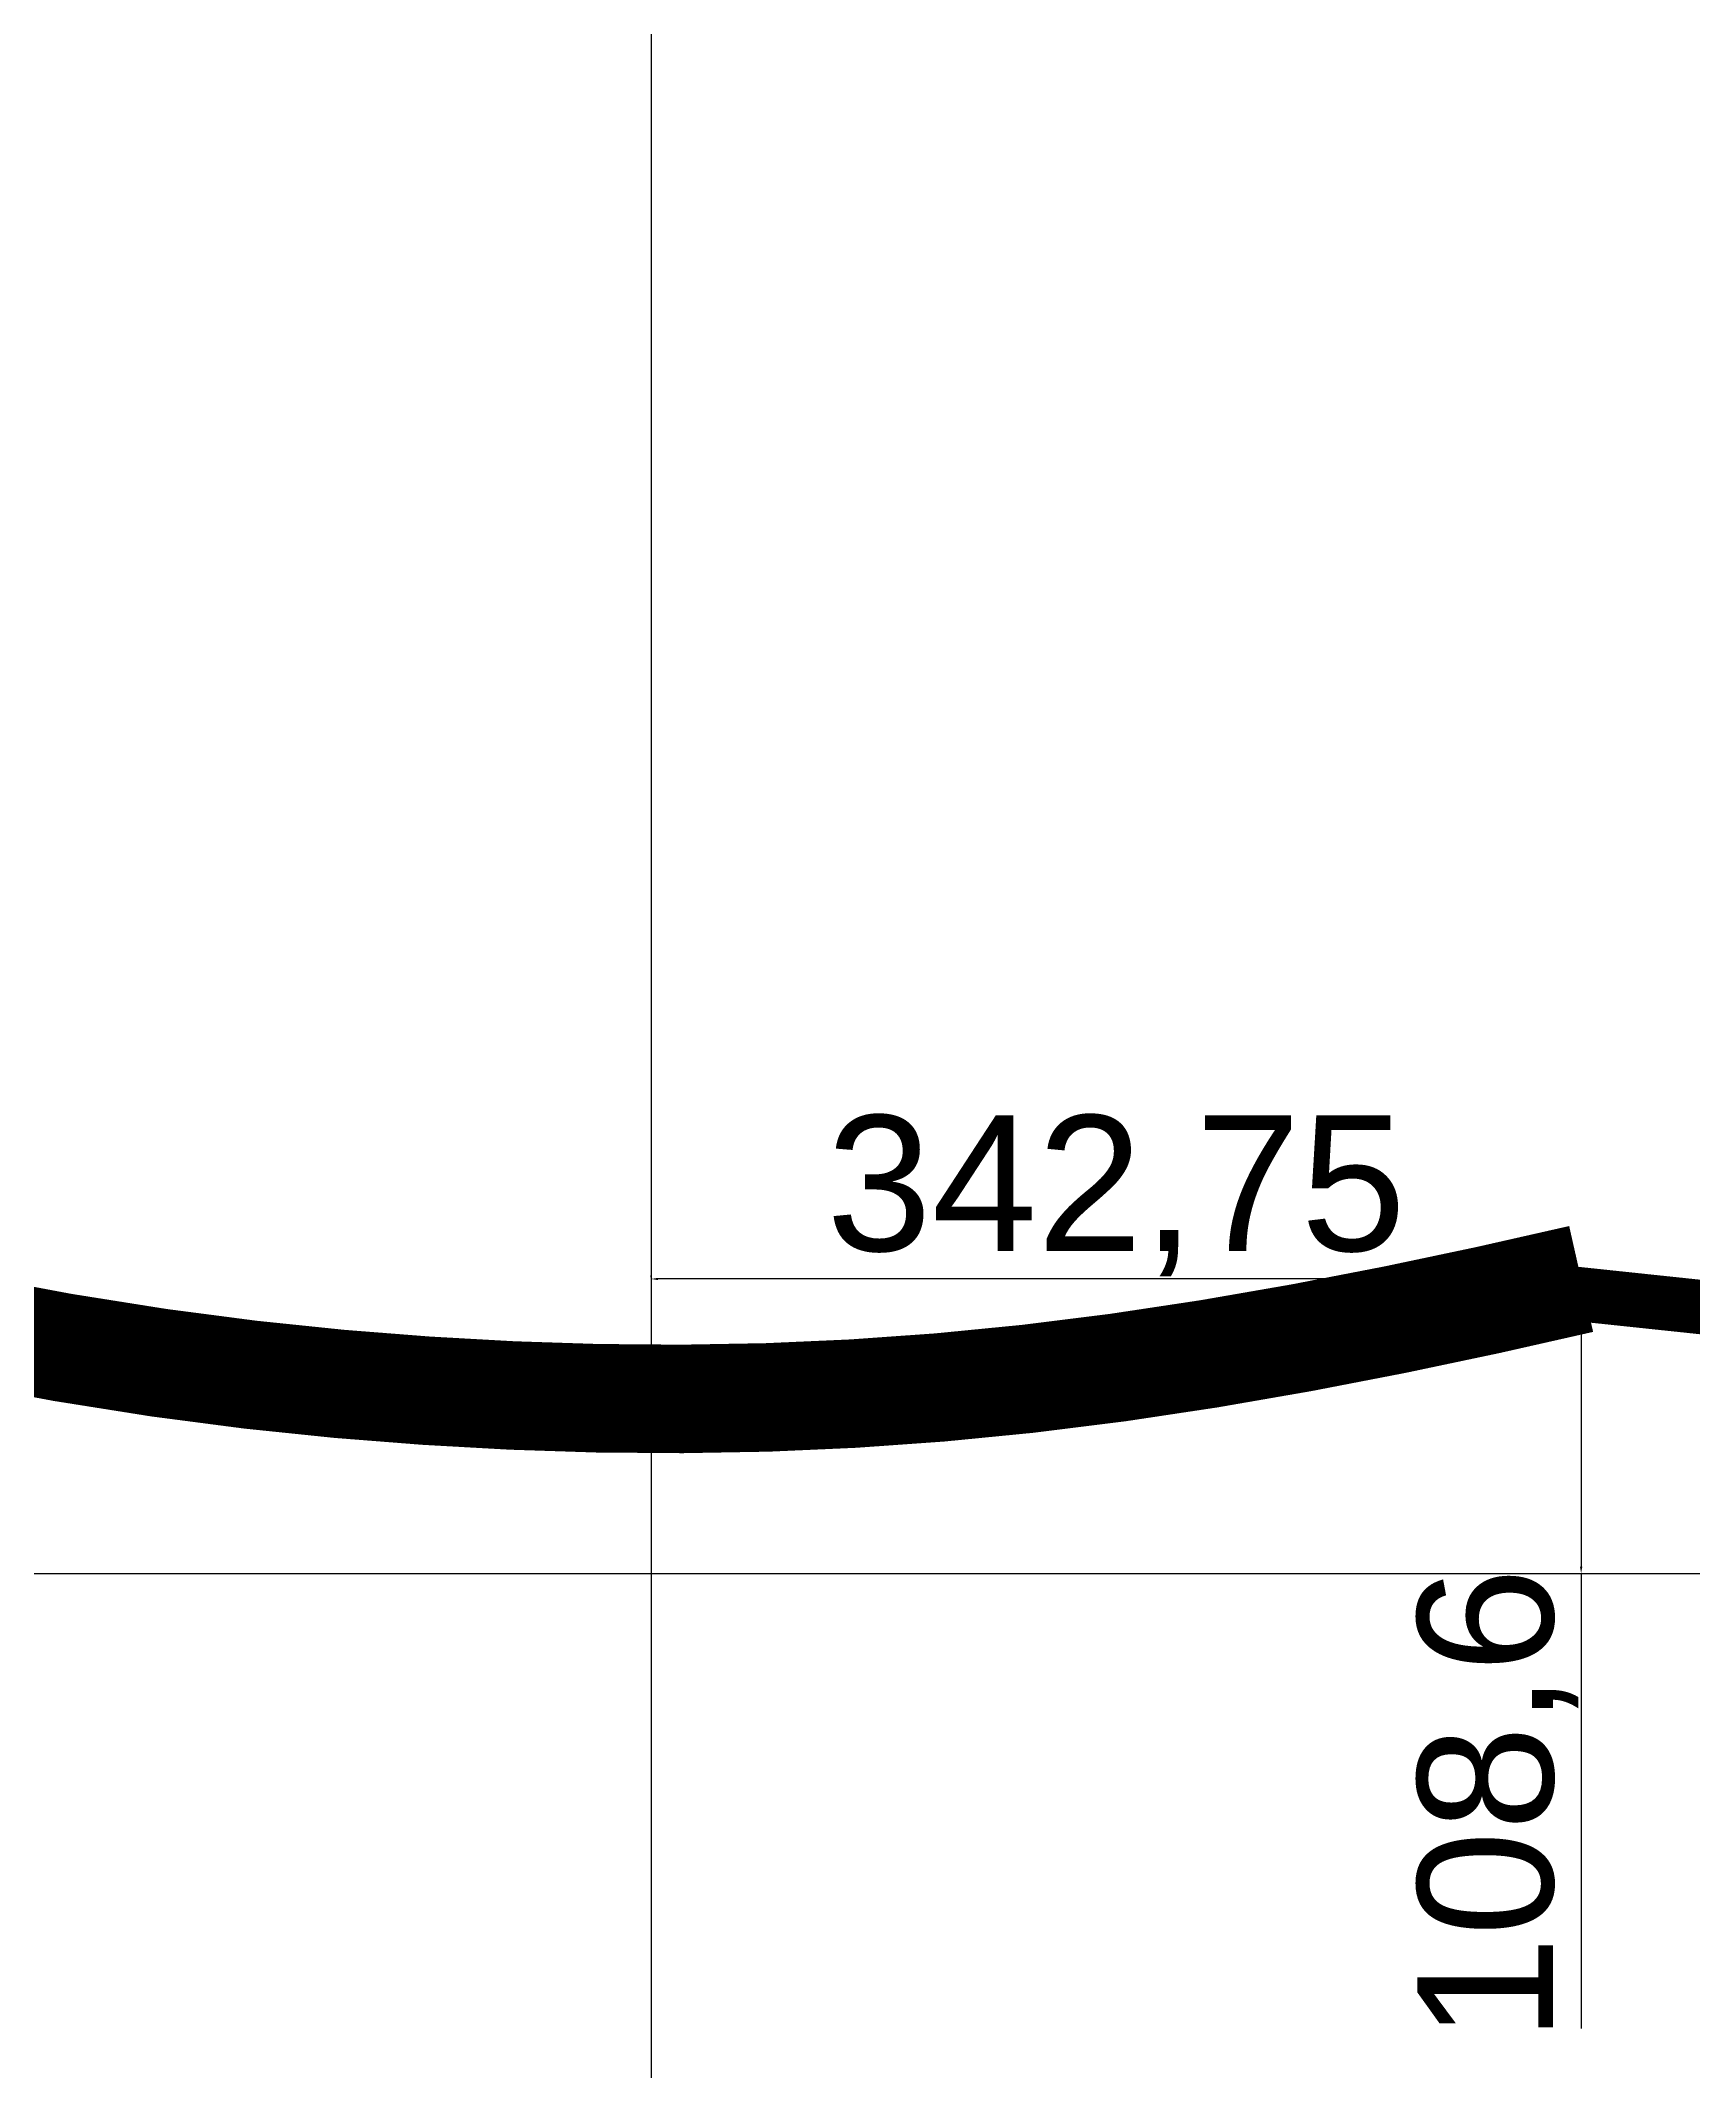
# Model space of a CAD drawing. Header units: millimetres. Extents: x 0 to 6090, y -6000 to 101.
# Drawn here: x 3375 to 3984, y -2583 to -1835 of the extents above; entities that cross this region are included whole.
import ezdxf

# ---------------------------------------------------------------- set-up
doc = ezdxf.new("R2010")
doc.units = ezdxf.units.MM
doc.layers.add('high_way', color=7, linetype='Continuous', lineweight=40)
doc.styles.get("Standard").update_dxf_attribs({"font": 'arial.ttf'})
doc.dimstyles.new('ISO-25', dxfattribs={"dimtxt": 2.5, "dimasz": 2.5, "dimexe": 1.25, "dimexo": 0.625, "dimtad": 1, "dimtxsty": 'Standard', "dimcen": 2.5, "dimadec": 0, "dimazin": 0, "dimtfac": 1, "dimtmove": 0, "dimatfit": 3, "dimfxl": 1, "dimarcsym": 0})

# ---------------------------------------------------------------- blocks, each defined once
blk = doc.blocks.new('*U1')
at = {"layer": 'Defpoints'}
blk.add_line((0, 3000), (0, -3000), dxfattribs=at)
blk = doc.blocks.new('*U2')
at = {"layer": 'Defpoints', "color": 0, "linetype": 'ByBlock', "lineweight": -2, "transparency": 16777216}
for p in [(3600, 20), (3600, 10), (3600, 0)]:
    blk.add_blockref('*U1', p, dxfattribs=at)
blk = doc.blocks.new('*U3')
at = {"layer": 'Defpoints'}
blk.add_line((-3000, 0), (3000, 0), dxfattribs=at)
blk = doc.blocks.new('*U4')
at = {"layer": 'Defpoints', "color": 0, "linetype": 'ByBlock', "lineweight": -2, "transparency": 16777216}
for p in [(0, 3600), (10, 3600), (20, 3600), (30, 3600), (40, 3600), (50, 3600), (60, 3600), (70, 3600), (80, 3600), (90, 3600)]:
    blk.add_blockref('*U3', p, dxfattribs=at)
blk = doc.blocks.new('*D81')
at = {"layer": 'Defpoints', "color": 0, "lineweight": -2, "transparency": 16777216}
for p, q in [((3942.75, -2293.9), (3942.75, -2397.5)), ((3943.38, -2291.4), (3944, -2291.4)), ((3942.75, -2400), (3942.75, -2567.73)), ((3943.38, -2400), (3944, -2400))]:
    blk.add_line(p, q, dxfattribs=at)
at = {"layer": 'Defpoints', "color": 0, "transparency": 16777216}
for p in [(3942.75, -2291.4), (3942.75, -2400), (3942.75, -2400)]:
    blk.add_point(p, dxfattribs=at)
for points in [[(3942.34, -2293.9), (3943.17, -2293.9), (3942.75, -2291.4)], [(3942.34, -2397.5), (3943.17, -2397.5), (3942.75, -2400)]]:
    blk.add_solid(points, dxfattribs=at)
at = {"layer": 'Defpoints', "color": 0, "transparency": 16777216, "insert": (3912.08, -2485.12), "char_height": 2.5, "attachment_point": 5, "rotation": 90}
blk.add_mtext('{\\H20x;108,6}', dxfattribs=at)
blk = doc.blocks.new('*D82')
at = {"layer": 'Defpoints', "color": 0, "lineweight": -2, "transparency": 16777216}
for p, q in [((3600, -2290.77), (3600, -2290.15)), ((3942.75, -2290.77), (3942.75, -2290.15)), ((3940.25, -2291.4), (3602.5, -2291.4))]:
    blk.add_line(p, q, dxfattribs=at)
at = {"layer": 'Defpoints', "color": 0, "transparency": 16777216}
for p in [(3600, -2291.4), (3600, -2291.4), (3942.75, -2291.4)]:
    blk.add_point(p, dxfattribs=at)
for points in [[(3602.5, -2290.98), (3602.5, -2291.81), (3600, -2291.4)], [(3940.25, -2290.98), (3940.25, -2291.81), (3942.75, -2291.4)]]:
    blk.add_solid(points, dxfattribs=at)
at = {"layer": 'Defpoints', "color": 0, "transparency": 16777216, "insert": (3771.38, -2260.72), "char_height": 2.5, "attachment_point": 5}
blk.add_mtext('{\\H20x;342,75}', dxfattribs=at)

msp = doc.modelspace()

# ---------------------------------------------------------------- linework, layer by layer
at = {"layer": 'high_way'}
for points, const_width in [([(3345.624, -2309.627), (3383.089, -2316.63), (3418.539, -2322.261), (3452.398, -2326.685), (3485.094, -2330.067), (3517.053, -2332.575), (3548.652, -2334.341), (3580.068, -2335.366), (3611.429, -2335.615), (3642.862, -2335.056), (3674.494, -2333.655), (3706.454, -2331.379), (3738.867, -2328.196), (3771.862, -2324.071), (3805.508, -2318.998), (3839.642, -2313.072), (3874.041, -2306.415), (3908.485, -2299.149), (3942.752, -2291.397)], 40), ([(4046, -2308), (3925.618, -2295.273)], 20)]:
    msp.add_lwpolyline(points, dxfattribs=dict(at, const_width=const_width))

# ---------------------------------------------------------------- block references
at = {"layer": 'Defpoints'}
for name, p in [('*U2', (0, -3000)), ('*U4', (3000, -6000))]:
    msp.add_blockref(name, p, dxfattribs=at)

# ---------------------------------------------------------------- dimensions: what is measured, and where the dimension line sits
dim = msp.add_linear_dim(base=(3600, -2291.397), p1=(3942.752, -2291.397), p2=(3600, -2291.397), text='{\\H20x;<>}', dimstyle='ISO-25', dxfattribs=at)
dim.commit()
dim.dimension.update_dxf_attribs({"geometry": '*D82', "text_midpoint": (3771.376, -2260.724)})
dim = msp.add_aligned_dim(p1=(3942.752, -2291.397), p2=(3942.752, -2400), distance=0, text='{\\H20x;<>}', dimstyle='ISO-25', dxfattribs=at)
dim.commit()
dim.dimension.update_dxf_attribs({"geometry": '*D81', "text_midpoint": (3912.079, -2485.117)})

doc.saveas('drawing.dxf')
